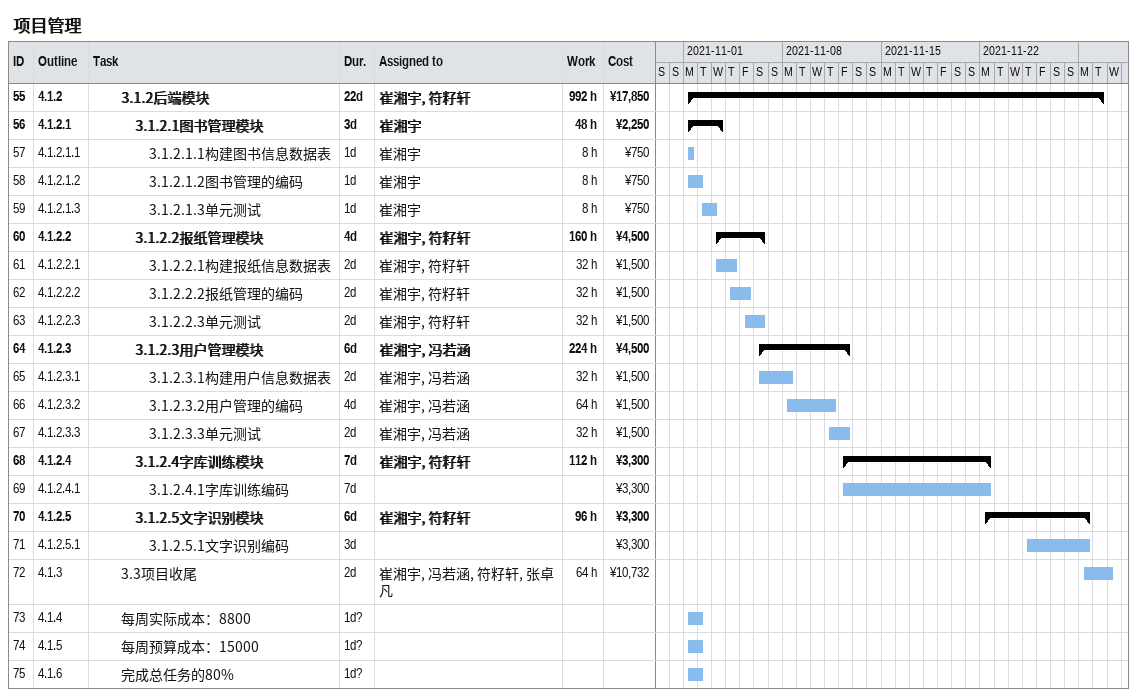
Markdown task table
项目管理

| ID | WBS | Task | Duration | Start | Finish | Resources | Work (h) | Cost (¥) |
|---|---|---|---|---|---|---|---|---|
| 55 | 4.1.2 | **3.1.2后端模块** | 22d | 2021-11-01 | 2021-11-30 | 崔湘宇, 符籽轩 | 992 | 17850 |
| 56 | 4.1.2.1 | **3.1.2.1图书管理模块** | 3d | 2021-11-01 | 2021-11-03 | 崔湘宇 | 48 | 2250 |
| 57 | 4.1.2.1.1 | 3.1.2.1.1构建图书信息数据表 | 1d | 2021-11-01 | 2021-11-01 | 崔湘宇 | 8 | 750 |
| 58 | 4.1.2.1.2 | 3.1.2.1.2图书管理的编码 | 1d | 2021-11-01 | 2021-11-02 | 崔湘宇 | 8 | 750 |
| 59 | 4.1.2.1.3 | 3.1.2.1.3单元测试 | 1d | 2021-11-02 | 2021-11-03 | 崔湘宇 | 8 | 750 |
| 60 | 4.1.2.2 | **3.1.2.2报纸管理模块** | 4d | 2021-11-03 | 2021-11-06 | 崔湘宇, 符籽轩 | 160 | 4500 |
| 61 | 4.1.2.2.1 | 3.1.2.2.1构建报纸信息数据表 | 2d | 2021-11-03 | 2021-11-04 | 崔湘宇, 符籽轩 | 32 | 1500 |
| 62 | 4.1.2.2.2 | 3.1.2.2.2报纸管理的编码 | 2d | 2021-11-04 | 2021-11-05 | 崔湘宇, 符籽轩 | 32 | 1500 |
| 63 | 4.1.2.2.3 | 3.1.2.2.3单元测试 | 2d | 2021-11-05 | 2021-11-06 | 崔湘宇, 符籽轩 | 32 | 1500 |
| 64 | 4.1.2.3 | **3.1.2.3用户管理模块** | 6d | 2021-11-06 | 2021-11-12 | 崔湘宇, 冯若涵 | 224 | 4500 |
| 65 | 4.1.2.3.1 | 3.1.2.3.1构建用户信息数据表 | 2d | 2021-11-06 | 2021-11-08 | 崔湘宇, 冯若涵 | 32 | 1500 |
| 66 | 4.1.2.3.2 | 3.1.2.3.2用户管理的编码 | 4d | 2021-11-08 | 2021-11-11 | 崔湘宇, 冯若涵 | 64 | 1500 |
| 67 | 4.1.2.3.3 | 3.1.2.3.3单元测试 | 2d | 2021-11-11 | 2021-11-12 | 崔湘宇, 冯若涵 | 32 | 1500 |
| 68 | 4.1.2.4 | **3.1.2.4字库训练模块** | 7d | 2021-11-12 | 2021-11-22 | 崔湘宇, 符籽轩 | 112 | 3300 |
| 69 | 4.1.2.4.1 | 3.1.2.4.1字库训练编码 | 7d | 2021-11-12 | 2021-11-22 |  |  | 3300 |
| 70 | 4.1.2.5 | **3.1.2.5文字识别模块** | 6d | 2021-11-22 | 2021-11-29 | 崔湘宇, 符籽轩 | 96 | 3300 |
| 71 | 4.1.2.5.1 | 3.1.2.5.1文字识别编码 | 3d | 2021-11-25 | 2021-11-29 |  |  | 3300 |
| 72 | 4.1.3 | 3.3项目收尾 | 2d | 2021-11-29 | 2021-12-01 | 崔湘宇, 冯若涵, 符籽轩, 张卓凡 | 64 | 10732 |
| 73 | 4.1.4 | 每周实际成本：8800 | 1d? | 2021-11-01 | 2021-11-02 |  |  |  |
| 74 | 4.1.5 | 每周预算成本：15000 | 1d? | 2021-11-01 | 2021-11-02 |  |  |  |
| 75 | 4.1.6 | 完成总任务的80% | 1d? | 2021-11-01 | 2021-11-02 |  |  |  |
